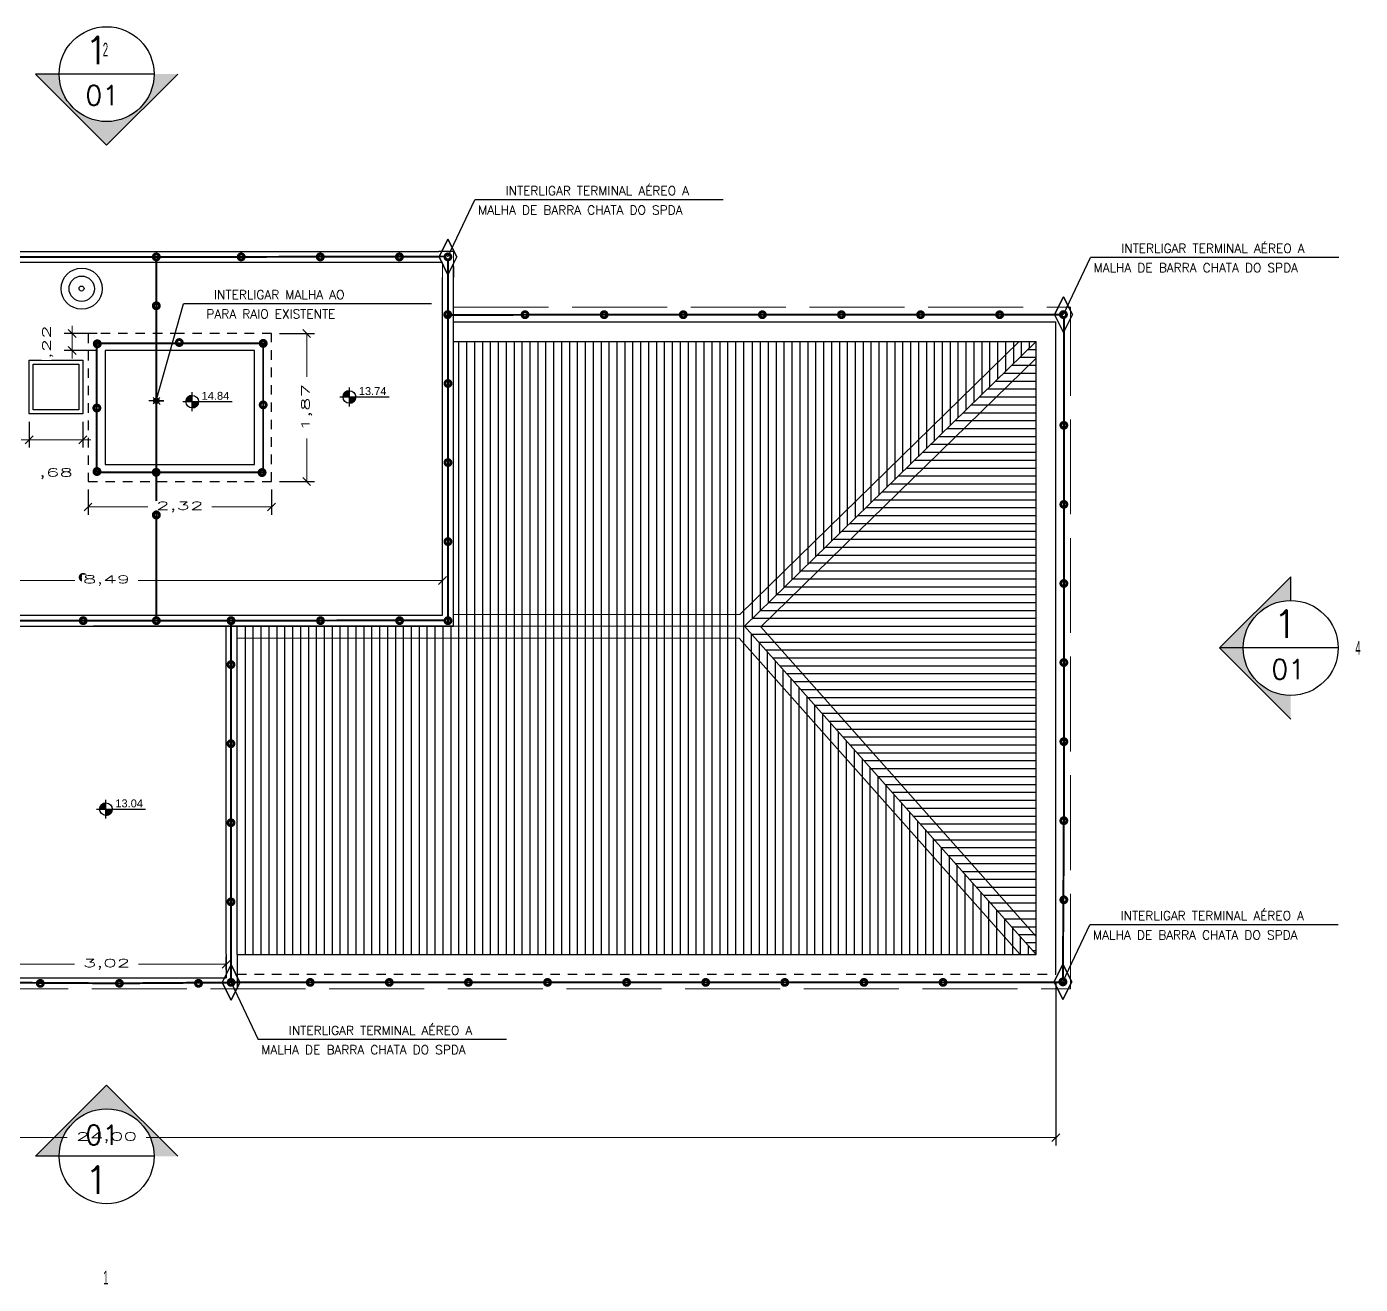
# Model space of a CAD drawing. Extents: x 0 to 11638, y -6007 to 0.
# Drawn here: x 10240.69 to 10257.55, y -3550.44 to -3534.54 of the extents above; entities that cross this region are included whole.
import ezdxf

# ---------------------------------------------------------------- set-up
doc = ezdxf.new("R2010")
doc.units = 0
doc.linetypes.add('ACAD_ISO02W100', pattern=[15, 12, -3])
doc.linetypes.add('CONTINUO', pattern=[0])
doc.layers.get('0').update_dxf_attribs({"linetype": 'CONTINUOUS'})
doc.layers.get('Defpoints').update_dxf_attribs({"linetype": 'CONTINUOUS'})
for name, color, linetype in [('ARQ - Cotas', 1, 'CONTINUOUS'), ('ELE-BARRA CHATA ALUMÍNIO', 140, 'CONTINUOUS'), ('ELE-FIAÇÃO1', 7, 'CONTINUOUS'), ('ELE-TERMINAL AÉREO', 171, 'CONTINUOUS'), ('ELE-TEXTOS', 7, 'CONTINUOUS')]:
    doc.layers.add(name, color=color, linetype=linetype)
doc.layers.add('ARQ - Esquadrias', color=1, linetype='CONTINUOUS', lineweight=9)
doc.layers.add('ELE-FIXADOR GELCAM', color=160, linetype='CONTINUOUS', lineweight=20)
doc.styles.add('Annotative', font='arial.ttf', dxfattribs={"width": 0.5})
doc.styles.add('ARIAL', font='arial.ttf')
doc.styles.add('COTA', font='romans.shx', dxfattribs={"width": 2})
doc.styles.add('ROMANS', font='romans.shx', dxfattribs={"height": 0.3})
doc.dimstyles.new('COTA-COMLINHA', dxfattribs={"dimtxt": 0.001, "dimasz": 0.001, "dimexe": 0.001, "dimexo": 0.001, "dimgap": 0.001, "dimtad": 0, "dimzin": 4, "dimtxsty": 'COTA', "dimblk": 'OBLIQUE', "dimcen": 0.001, "dimclrd": 2, "dimclre": 2, "dimclrt": 2, "dimazin": 0, "dimtfac": 1, "dimtmove": 2, "dimatfit": 0, "dimldrblk": 'OBLIQUE', "dimfxl": 1, "dimtfill": 1, "dimtfillclr": 2, "dimlwd": -1, "dimarcsym": 0})

# ---------------------------------------------------------------- blocks, each defined once
blk = doc.blocks.new('_Oblique')
at = {"layer": 'ARQ - Esquadrias', "color": 0, "lineweight": -2}
blk.add_line((-0.5, -0.5), (0.5, 0.5), dxfattribs=at)
blk = doc.blocks.new('*D873')
at = {"layer": 'Defpoints', "color": 0, "lineweight": -2, "ltscale": 0.01, "transparency": 16777216}
for p in [(10229.7, -3546.521), (10253.7, -3546.521), (10229.7, -3548.588)]:
    blk.add_point(p, dxfattribs=at)
at = {"layer": 'ELE-FIXADOR GELCAM', "color": 2, "lineweight": -2, "ltscale": 0.01, "transparency": 16777216}
for p, q in [((10229.7, -3546.621), (10229.7, -3548.688)), ((10253.7, -3546.621), (10253.7, -3548.688))]:
    blk.add_line(p, q, dxfattribs=at)
at = {"layer": 'ELE-FIXADOR GELCAM', "color": 2, "ltscale": 0.01, "transparency": 16777216}
for p, q in [((10229.7, -3548.588), (10241.2, -3548.588)), ((10253.7, -3548.588), (10242.2, -3548.588))]:
    blk.add_line(p, q, dxfattribs=at)
at = {"layer": 'ELE-FIXADOR GELCAM', "color": 2, "ltscale": 0.01, "transparency": 16777216, "xscale": 0.1, "yscale": 0.1, "zscale": 0.1, "rotation": 180}
blk.add_blockref('_Oblique', (10229.7, -3548.588), dxfattribs=at)
at = {"layer": 'ELE-FIXADOR GELCAM', "color": 2, "ltscale": 0.01, "transparency": 16777216, "xscale": 0.1, "yscale": 0.1, "zscale": 0.1}
blk.add_blockref('_Oblique', (10253.7, -3548.588), dxfattribs=at)
at = {"layer": 'ELE-FIXADOR GELCAM', "color": 2, "lineweight": -3, "ltscale": 0.01, "transparency": 16777216, "insert": (10241.7, -3548.588), "char_height": 0.1, "attachment_point": 5, "style": 'COTA', "bg_fill": 3, "box_fill_scale": 1.1, "bg_fill_color": 9, "bg_fill_true_color": 13158600, "bg_fill_transparency": 0}
blk.add_mtext('24,00', dxfattribs=at)
blk = doc.blocks.new('*D874')
at = {"layer": 'Defpoints', "color": 0, "lineweight": -2, "ltscale": 0.01, "transparency": 16777216}
for p in [(10243.21, -3546.396), (10240.19, -3546.566), (10243.21, -3546.566)]:
    blk.add_point(p, dxfattribs=at)
at = {"layer": 'ELE-FIXADOR GELCAM', "color": 2, "lineweight": -2, "ltscale": 0.01, "transparency": 16777216}
for p, q in [((10240.19, -3546.466), (10240.19, -3546.296)), ((10243.21, -3546.466), (10243.21, -3546.296))]:
    blk.add_line(p, q, dxfattribs=at)
at = {"layer": 'ELE-FIXADOR GELCAM', "color": 2, "ltscale": 0.01, "transparency": 16777216}
for p, q in [((10240.19, -3546.396), (10241.295, -3546.396)), ((10243.21, -3546.396), (10242.105, -3546.396))]:
    blk.add_line(p, q, dxfattribs=at)
at = {"layer": 'ELE-FIXADOR GELCAM', "color": 2, "ltscale": 0.01, "transparency": 16777216, "xscale": 0.1, "yscale": 0.1, "zscale": 0.1, "rotation": 180}
blk.add_blockref('_Oblique', (10240.19, -3546.396), dxfattribs=at)
at = {"layer": 'ELE-FIXADOR GELCAM', "color": 2, "ltscale": 0.01, "transparency": 16777216, "xscale": 0.1, "yscale": 0.1, "zscale": 0.1}
blk.add_blockref('_Oblique', (10243.21, -3546.396), dxfattribs=at)
at = {"layer": 'ELE-FIXADOR GELCAM', "color": 2, "lineweight": -3, "ltscale": 0.01, "transparency": 16777216, "insert": (10241.7, -3546.396), "char_height": 0.1, "attachment_point": 5, "style": 'COTA', "bg_fill": 3, "box_fill_scale": 1.1, "bg_fill_color": 9, "bg_fill_true_color": 13158600, "bg_fill_transparency": 0}
blk.add_mtext('3,02', dxfattribs=at)
blk = doc.blocks.new('*D876')
at = {"layer": 'Defpoints', "color": 0, "lineweight": -2, "ltscale": 0.01, "transparency": 16777216}
for p in [(10245.945, -3541.543), (10237.455, -3541.981), (10245.945, -3541.981)]:
    blk.add_point(p, dxfattribs=at)
at = {"layer": 'ELE-FIXADOR GELCAM', "color": 2, "lineweight": -2, "ltscale": 0.01, "transparency": 16777216}
for p, q in [((10237.455, -3541.881), (10237.455, -3541.443)), ((10245.945, -3541.881), (10245.945, -3541.443))]:
    blk.add_line(p, q, dxfattribs=at)
at = {"layer": 'ELE-FIXADOR GELCAM', "color": 2, "ltscale": 0.01, "transparency": 16777216}
for p, q in [((10237.455, -3541.543), (10241.3, -3541.543)), ((10245.945, -3541.543), (10242.1, -3541.543))]:
    blk.add_line(p, q, dxfattribs=at)
at = {"layer": 'ELE-FIXADOR GELCAM', "color": 2, "ltscale": 0.01, "transparency": 16777216, "xscale": 0.1, "yscale": 0.1, "zscale": 0.1, "rotation": 180}
blk.add_blockref('_Oblique', (10237.455, -3541.543), dxfattribs=at)
at = {"layer": 'ELE-FIXADOR GELCAM', "color": 2, "ltscale": 0.01, "transparency": 16777216, "xscale": 0.1, "yscale": 0.1, "zscale": 0.1}
blk.add_blockref('_Oblique', (10245.945, -3541.543), dxfattribs=at)
at = {"layer": 'ELE-FIXADOR GELCAM', "color": 2, "lineweight": -3, "ltscale": 0.01, "transparency": 16777216, "insert": (10241.7, -3541.543), "char_height": 0.1, "attachment_point": 5, "style": 'COTA', "bg_fill": 3, "box_fill_scale": 1.1, "bg_fill_color": 9, "bg_fill_true_color": 13158600, "bg_fill_transparency": 0}
blk.add_mtext('8,49', dxfattribs=at)
blk = doc.blocks.new('*D878')
at = {"layer": 'Defpoints', "color": 0, "lineweight": -2, "ltscale": 0.01, "transparency": 16777216}
for p in [(10241.465, -3540.291), (10243.785, -3540.291), (10243.785, -3540.613)]:
    blk.add_point(p, dxfattribs=at)
at = {"layer": 'ELE-FIXADOR GELCAM', "color": 2, "lineweight": -2, "ltscale": 0.01, "transparency": 16777216}
for p, q in [((10241.465, -3540.391), (10241.465, -3540.713)), ((10243.785, -3540.391), (10243.785, -3540.713))]:
    blk.add_line(p, q, dxfattribs=at)
at = {"layer": 'ELE-FIXADOR GELCAM', "color": 2, "ltscale": 0.01, "transparency": 16777216}
for p, q in [((10241.465, -3540.613), (10242.22, -3540.613)), ((10243.785, -3540.613), (10243.03, -3540.613))]:
    blk.add_line(p, q, dxfattribs=at)
at = {"layer": 'ELE-FIXADOR GELCAM', "color": 2, "ltscale": 0.01, "transparency": 16777216, "xscale": 0.1, "yscale": 0.1, "zscale": 0.1, "rotation": 180}
blk.add_blockref('_Oblique', (10241.465, -3540.613), dxfattribs=at)
at = {"layer": 'ELE-FIXADOR GELCAM', "color": 2, "ltscale": 0.01, "transparency": 16777216, "xscale": 0.1, "yscale": 0.1, "zscale": 0.1}
blk.add_blockref('_Oblique', (10243.785, -3540.613), dxfattribs=at)
at = {"layer": 'ELE-FIXADOR GELCAM', "color": 2, "lineweight": -3, "ltscale": 0.01, "transparency": 16777216, "insert": (10242.625, -3540.613), "char_height": 0.1, "attachment_point": 5, "style": 'COTA', "bg_fill": 3, "box_fill_scale": 1.1, "bg_fill_color": 9, "bg_fill_true_color": 13158600, "bg_fill_transparency": 0}
blk.add_mtext('2,32', dxfattribs=at)
blk = doc.blocks.new('*D879')
at = {"layer": 'Defpoints', "color": 0, "lineweight": -2, "ltscale": 0.01, "transparency": 16777216}
for p in [(10243.785, -3538.421), (10244.229, -3538.421), (10243.785, -3540.291)]:
    blk.add_point(p, dxfattribs=at)
at = {"layer": 'ELE-FIXADOR GELCAM', "color": 2, "lineweight": -2, "ltscale": 0.01, "transparency": 16777216}
for p, q in [((10243.885, -3538.421), (10244.329, -3538.421)), ((10243.885, -3540.291), (10244.329, -3540.291))]:
    blk.add_line(p, q, dxfattribs=at)
at = {"layer": 'ELE-FIXADOR GELCAM', "color": 2, "ltscale": 0.01, "transparency": 16777216}
for p, q in [((10244.229, -3538.421), (10244.229, -3538.966)), ((10244.229, -3540.291), (10244.229, -3539.747))]:
    blk.add_line(p, q, dxfattribs=at)
at = {"layer": 'ELE-FIXADOR GELCAM', "color": 2, "ltscale": 0.01, "transparency": 16777216, "xscale": 0.1, "yscale": 0.1, "zscale": 0.1}
for p, rotation in [((10244.229, -3538.421), 90), ((10244.229, -3540.291), 270)]:
    blk.add_blockref('_Oblique', p, dxfattribs=dict(at, rotation=rotation))
at = {"layer": 'ELE-FIXADOR GELCAM', "color": 2, "lineweight": -3, "ltscale": 0.01, "transparency": 16777216, "insert": (10244.229, -3539.356), "char_height": 0.1, "attachment_point": 5, "rotation": 90, "style": 'COTA', "bg_fill": 3, "box_fill_scale": 1.1, "bg_fill_color": 9, "bg_fill_true_color": 13158600, "bg_fill_transparency": 0}
blk.add_mtext('1,87', dxfattribs=at)
blk = doc.blocks.new('*D880')
at = {"layer": 'Defpoints', "color": 0, "lineweight": -2, "ltscale": 0.01, "transparency": 16777216}
for p in [(10241.265, -3538.421), (10241.68, -3538.421), (10241.68, -3538.636)]:
    blk.add_point(p, dxfattribs=at)
at = {"layer": 'ELE-FIXADOR GELCAM', "color": 2, "ltscale": 0.01, "transparency": 16777216}
for p, q in [((10241.265, -3538.421), (10241.265, -3538.321)), ((10241.265, -3538.636), (10241.265, -3538.421)), ((10241.265, -3538.636), (10241.265, -3538.736))]:
    blk.add_line(p, q, dxfattribs=at)
at = {"layer": 'ELE-FIXADOR GELCAM', "color": 2, "lineweight": -2, "ltscale": 0.01, "transparency": 16777216}
for p, q in [((10241.58, -3538.421), (10241.165, -3538.421)), ((10241.58, -3538.636), (10241.165, -3538.636))]:
    blk.add_line(p, q, dxfattribs=at)
at = {"layer": 'ELE-FIXADOR GELCAM', "color": 2, "ltscale": 0.01, "transparency": 16777216, "xscale": 0.1, "yscale": 0.1, "zscale": 0.1}
for p, rotation in [((10241.265, -3538.421), 270), ((10241.265, -3538.636), 90)]:
    blk.add_blockref('_Oblique', p, dxfattribs=dict(at, rotation=rotation))
at = {"layer": 'ELE-FIXADOR GELCAM', "color": 2, "lineweight": -3, "ltscale": 0.01, "transparency": 16777216, "insert": (10240.956, -3538.529), "char_height": 0.1, "attachment_point": 5, "rotation": 90, "style": 'COTA', "bg_fill": 3, "box_fill_scale": 1.1, "bg_fill_color": 9, "bg_fill_true_color": 13158600, "bg_fill_transparency": 0}
blk.add_mtext(',22', dxfattribs=at)
blk = doc.blocks.new('*D881')
at = {"layer": 'Defpoints', "color": 0, "lineweight": -2, "ltscale": 0.01, "transparency": 16777216}
for p in [(10240.72, -3539.436), (10241.4, -3539.436), (10240.72, -3539.763)]:
    blk.add_point(p, dxfattribs=at)
at = {"layer": 'ELE-FIXADOR GELCAM', "color": 2, "lineweight": -2, "ltscale": 0.01, "transparency": 16777216}
for p, q in [((10240.72, -3539.536), (10240.72, -3539.863)), ((10241.4, -3539.536), (10241.4, -3539.863))]:
    blk.add_line(p, q, dxfattribs=at)
at = {"layer": 'ELE-FIXADOR GELCAM', "color": 2, "ltscale": 0.01, "transparency": 16777216}
for p, q in [((10240.72, -3539.763), (10240.62, -3539.763)), ((10241.4, -3539.763), (10240.72, -3539.763)), ((10241.4, -3539.763), (10241.5, -3539.763))]:
    blk.add_line(p, q, dxfattribs=at)
at = {"layer": 'ELE-FIXADOR GELCAM', "color": 2, "ltscale": 0.01, "transparency": 16777216, "xscale": 0.1, "yscale": 0.1, "zscale": 0.1}
blk.add_blockref('_Oblique', (10240.72, -3539.763), dxfattribs=at)
at = {"layer": 'ELE-FIXADOR GELCAM', "color": 2, "ltscale": 0.01, "transparency": 16777216, "xscale": 0.1, "yscale": 0.1, "zscale": 0.1, "rotation": 180}
blk.add_blockref('_Oblique', (10241.4, -3539.763), dxfattribs=at)
at = {"layer": 'ELE-FIXADOR GELCAM', "color": 2, "lineweight": -3, "ltscale": 0.01, "transparency": 16777216, "insert": (10241.06, -3540.192), "char_height": 0.1, "attachment_point": 5, "style": 'COTA', "bg_fill": 3, "box_fill_scale": 1.1, "bg_fill_color": 9, "bg_fill_true_color": 13158600, "bg_fill_transparency": 0}
blk.add_mtext(',68', dxfattribs=at)

msp = doc.modelspace()

# ---------------------------------------------------------------- hatches: boundary and pattern name
at = {"lineweight": -2}
h = msp.add_hatch(color=256, dxfattribs=at)
h.dxf.hatch_style = 1
h.paths.add_polyline_path([(10241.7, -3536.04), (10240.8, -3535.14), (10241.1, -3535.14, 1), (10242.3, -3535.14), (10242.6, -3535.14)])
h = msp.add_hatch(color=256, dxfattribs=at)
h.dxf.hatch_style = 1
h.paths.add_polyline_path([(10255.769, -3542.396), (10256.669, -3541.496), (10256.669, -3541.796, 1), (10256.669, -3542.996), (10256.669, -3543.296)])
at = {"layer": 'ARQ - Cotas', "linetype": 'Continuous', "lineweight": 0}
h = msp.add_hatch(color=256, dxfattribs=at)
edge = h.paths.add_edge_path()
edge.add_arc((10242.782, -3539.281), 0.0794, 90, 180)
edge.add_line((10242.703, -3539.281), (10242.782, -3539.281))
edge.add_line((10242.782, -3539.281), (10242.782, -3539.201))
h = msp.add_hatch(color=256, dxfattribs=at)
edge = h.paths.add_edge_path()
edge.add_arc((10244.769, -3539.222), 0.0794, 90, 180)
edge.add_line((10244.689, -3539.222), (10244.769, -3539.222))
edge.add_line((10244.769, -3539.222), (10244.769, -3539.142))
h = msp.add_hatch(color=256, dxfattribs=at)
edge = h.paths.add_edge_path()
edge.add_arc((10242.782, -3539.281), 0.0794, 270, 360)
edge.add_line((10242.862, -3539.281), (10242.782, -3539.281))
edge.add_line((10242.782, -3539.281), (10242.782, -3539.36))
h = msp.add_hatch(color=256, dxfattribs=at)
edge = h.paths.add_edge_path()
edge.add_arc((10244.769, -3539.222), 0.0794, 270, 360)
edge.add_line((10244.848, -3539.222), (10244.769, -3539.222))
edge.add_line((10244.769, -3539.222), (10244.769, -3539.301))
h = msp.add_hatch(color=256, dxfattribs=at)
edge = h.paths.add_edge_path()
edge.add_arc((10241.691, -3544.435), 0.0794, 90, 180)
edge.add_line((10241.611, -3544.435), (10241.691, -3544.435))
edge.add_line((10241.691, -3544.435), (10241.691, -3544.356))
h = msp.add_hatch(color=256, dxfattribs=at)
edge = h.paths.add_edge_path()
edge.add_arc((10241.691, -3544.435), 0.0794, 270, 360)
edge.add_line((10241.77, -3544.435), (10241.691, -3544.435))
edge.add_line((10241.691, -3544.435), (10241.691, -3544.515))

# ---------------------------------------------------------------- linework, layer by layer
at = {"lineweight": -2}
for p, q in [((10241.1, -3535.14), (10240.8, -3535.14)), ((10240.8, -3535.14), (10241.7, -3536.04)), ((10242.3, -3535.14), (10241.1, -3535.14)), ((10242.6, -3535.14), (10241.7, -3536.04)), ((10256.669, -3541.496), (10255.769, -3542.396)), ((10256.669, -3541.796), (10256.669, -3541.496)), ((10257.269, -3542.396), (10255.769, -3542.396)), ((10256.669, -3543.296), (10255.769, -3542.396)), ((10241.1, -3548.823), (10240.8, -3548.823)), ((10242.3, -3548.823), (10241.1, -3548.823))]:
    msp.add_line(p, q, dxfattribs=at)
for p, q in [((10245.945, -3537.521), (10237.455, -3537.521)), ((10237.5, -3537.381), (10245.9, -3537.381)), ((10246.085, -3537.381), (10245.9, -3537.381)), ((10246.085, -3542.121), (10246.085, -3537.571)), ((10246.085, -3537.571), (10246.085, -3537.711)), ((10245.945, -3541.981), (10245.945, -3537.711)), ((10246.085, -3538.271), (10253.7, -3538.271)), ((10253.7, -3546.521), (10253.7, -3538.271)), ((10246.085, -3538.521), (10253.45, -3538.521)), ((10253.45, -3546.271), (10253.45, -3538.521)), ((10237.455, -3541.981), (10245.945, -3541.981)), ((10237.315, -3542.121), (10246.085, -3542.121)), ((10246.085, -3542.121), (10241.535, -3542.121)), ((10243.21, -3546.271), (10243.21, -3542.121)), ((10243.35, -3546.271), (10243.35, -3542.121)), ((10243.21, -3546.271), (10243.21, -3546.566)), ((10243.35, -3546.271), (10253.45, -3546.271)), ((10243.35, -3546.271), (10243.35, -3546.706)), ((10240.19, -3546.566), (10243.21, -3546.566))]:
    msp.add_line(p, q)
at = {"linetype": 'ACAD_ISO02W100', "lineweight": 9, "ltscale": 0.1, "transparency": 33554684}
for p, q in [((10246.085, -3538.086), (10253.885, -3538.086)), ((10253.885, -3546.706), (10253.885, -3538.086)), ((10229.515, -3546.706), (10253.885, -3546.706))]:
    msp.add_line(p, q, dxfattribs=at)
at = {"linetype": 'ACAD_ISO02W100', "ltscale": 0.01}
for p, q in [((10242.625, -3538.421), (10241.465, -3538.421)), ((10241.465, -3538.421), (10241.465, -3540.291)), ((10243.785, -3538.421), (10242.625, -3538.421)), ((10243.785, -3540.291), (10243.785, -3538.421)), ((10241.465, -3540.291), (10243.785, -3540.291)), ((10243.35, -3546.521), (10253.7, -3546.521))]:
    msp.add_line(p, q, dxfattribs=at)
at = {"color": 252, "ltscale": 0.001, "true_color": 0x939598}
for p, q in [((10246.15, -3538.521), (10246.15, -3546.271)), ((10246.25, -3538.521), (10246.25, -3546.271)), ((10246.35, -3538.521), (10246.35, -3546.271)), ((10246.45, -3538.521), (10246.45, -3546.271)), ((10246.55, -3538.521), (10246.55, -3546.271)), ((10246.65, -3538.521), (10246.65, -3546.271)), ((10246.75, -3538.521), (10246.75, -3546.271)), ((10246.85, -3538.521), (10246.85, -3546.271)), ((10246.95, -3538.521), (10246.95, -3546.271)), ((10247.05, -3538.521), (10247.05, -3546.271)), ((10247.15, -3538.521), (10247.15, -3546.271)), ((10247.25, -3538.521), (10247.25, -3546.271)), ((10247.35, -3538.521), (10247.35, -3546.271)), ((10247.45, -3538.521), (10247.45, -3546.271)), ((10247.55, -3538.521), (10247.55, -3546.271)), ((10247.65, -3538.521), (10247.65, -3546.271)), ((10247.75, -3538.521), (10247.75, -3546.271)), ((10247.85, -3538.521), (10247.85, -3546.271)), ((10247.95, -3538.521), (10247.95, -3546.271)), ((10248.05, -3538.521), (10248.05, -3546.271)), ((10248.15, -3538.521), (10248.15, -3546.271)), ((10248.25, -3538.521), (10248.25, -3546.271)), ((10248.35, -3538.521), (10248.35, -3546.271)), ((10248.45, -3538.521), (10248.45, -3546.271)), ((10248.55, -3538.521), (10248.55, -3546.271)), ((10248.65, -3538.521), (10248.65, -3546.271)), ((10248.75, -3538.521), (10248.75, -3546.271)), ((10248.85, -3538.521), (10248.85, -3546.271)), ((10248.95, -3538.521), (10248.95, -3546.271)), ((10249.05, -3538.521), (10249.05, -3546.271)), ((10249.15, -3538.521), (10249.15, -3546.271)), ((10249.25, -3538.521), (10249.25, -3546.271)), ((10249.35, -3538.521), (10249.35, -3546.271)), ((10249.45, -3538.521), (10249.45, -3546.271)), ((10249.55, -3538.521), (10249.55, -3546.271)), ((10249.65, -3538.521), (10249.65, -3546.271)), ((10249.75, -3538.521), (10249.75, -3546.271)), ((10249.867, -3542.021), (10249.867, -3538.521)), ((10249.967, -3541.924), (10249.967, -3538.521)), ((10250.067, -3541.826), (10250.067, -3538.521)), ((10250.167, -3541.728), (10250.167, -3538.521)), ((10250.267, -3541.63), (10250.267, -3538.521)), ((10250.367, -3541.533), (10250.367, -3538.521)), ((10250.467, -3541.435), (10250.467, -3538.521)), ((10250.567, -3541.337), (10250.567, -3538.521)), ((10250.667, -3541.24), (10250.667, -3538.521)), ((10250.767, -3541.142), (10250.767, -3538.521)), ((10250.867, -3541.044), (10250.867, -3538.521)), ((10250.967, -3540.947), (10250.967, -3538.521)), ((10251.067, -3540.849), (10251.067, -3538.521)), ((10251.167, -3540.751), (10251.167, -3538.521)), ((10251.267, -3540.654), (10251.267, -3538.521)), ((10251.367, -3540.556), (10251.367, -3538.521)), ((10251.467, -3540.458), (10251.467, -3538.521)), ((10251.567, -3540.36), (10251.567, -3538.521)), ((10251.667, -3540.263), (10251.667, -3538.521)), ((10251.767, -3540.165), (10251.767, -3538.521)), ((10251.867, -3540.067), (10251.867, -3538.521)), ((10251.967, -3539.97), (10251.967, -3538.521)), ((10252.067, -3539.872), (10252.067, -3538.521)), ((10252.167, -3539.774), (10252.167, -3538.521)), ((10252.267, -3539.677), (10252.267, -3538.521)), ((10252.367, -3539.579), (10252.367, -3538.521)), ((10252.467, -3539.481), (10252.467, -3538.521)), ((10252.567, -3539.384), (10252.567, -3538.521)), ((10252.667, -3539.286), (10252.667, -3538.521)), ((10252.767, -3539.188), (10252.767, -3538.521)), ((10252.867, -3539.09), (10252.867, -3538.521)), ((10252.967, -3538.993), (10252.967, -3538.521)), ((10253.067, -3538.895), (10253.067, -3538.521)), ((10253.167, -3538.797), (10253.167, -3538.521)), ((10253.267, -3538.7), (10253.267, -3538.521)), ((10253.367, -3538.602), (10253.367, -3538.521)), ((10253.347, -3538.621), (10253.45, -3538.621)), ((10253.143, -3538.821), (10253.45, -3538.821)), ((10253.245, -3538.721), (10253.45, -3538.721)), ((10252.938, -3539.021), (10253.45, -3539.021)), ((10253.04, -3538.921), (10253.45, -3538.921)), ((10252.836, -3539.121), (10253.45, -3539.121)), ((10252.631, -3539.321), (10253.45, -3539.321)), ((10252.733, -3539.221), (10253.45, -3539.221)), ((10252.426, -3539.521), (10253.45, -3539.521)), ((10252.529, -3539.421), (10253.45, -3539.421)), ((10252.324, -3539.621), (10253.45, -3539.621)), ((10252.119, -3539.821), (10253.45, -3539.821)), ((10252.221, -3539.721), (10253.45, -3539.721)), ((10251.914, -3540.021), (10253.45, -3540.021)), ((10252.017, -3539.921), (10253.45, -3539.921)), ((10251.812, -3540.121), (10253.45, -3540.121)), ((10251.607, -3540.321), (10253.45, -3540.321)), ((10251.71, -3540.221), (10253.45, -3540.221)), ((10251.403, -3540.521), (10253.45, -3540.521)), ((10251.505, -3540.421), (10253.45, -3540.421)), ((10251.198, -3540.721), (10253.45, -3540.721)), ((10251.3, -3540.621), (10253.45, -3540.621)), ((10251.095, -3540.821), (10253.45, -3540.821)), ((10250.891, -3541.021), (10253.45, -3541.021)), ((10250.993, -3540.921), (10253.45, -3540.921)), ((10250.686, -3541.221), (10253.45, -3541.221)), ((10250.788, -3541.121), (10253.45, -3541.121)), ((10250.584, -3541.321), (10253.45, -3541.321)), ((10250.379, -3541.521), (10253.45, -3541.521)), ((10250.481, -3541.421), (10253.45, -3541.421)), ((10250.174, -3541.721), (10253.45, -3541.721)), ((10250.277, -3541.621), (10253.45, -3541.621)), ((10250.072, -3541.821), (10253.45, -3541.821)), ((10249.867, -3542.021), (10253.45, -3542.021)), ((10249.969, -3541.921), (10253.45, -3541.921)), ((10249.765, -3542.121), (10253.45, -3542.121)), ((10249.765, -3542.121), (10253.45, -3542.121)), ((10249.854, -3542.221), (10253.45, -3542.221)), ((10249.942, -3542.321), (10253.45, -3542.321)), ((10250.031, -3542.421), (10253.45, -3542.421)), ((10250.12, -3542.521), (10253.45, -3542.521)), ((10250.209, -3542.621), (10253.45, -3542.621)), ((10250.298, -3542.721), (10253.45, -3542.721)), ((10250.386, -3542.821), (10253.45, -3542.821)), ((10250.475, -3542.921), (10253.45, -3542.921)), ((10250.564, -3543.021), (10253.45, -3543.021)), ((10250.653, -3543.121), (10253.45, -3543.121)), ((10250.741, -3543.221), (10253.45, -3543.221)), ((10250.83, -3543.321), (10253.45, -3543.321)), ((10250.919, -3543.421), (10253.45, -3543.421)), ((10251.008, -3543.521), (10253.45, -3543.521)), ((10251.097, -3543.621), (10253.45, -3543.621)), ((10251.185, -3543.721), (10253.45, -3543.721)), ((10251.274, -3543.821), (10253.45, -3543.821)), ((10251.363, -3543.921), (10253.45, -3543.921)), ((10251.452, -3544.021), (10253.45, -3544.021)), ((10251.541, -3544.121), (10253.45, -3544.121)), ((10251.629, -3544.221), (10253.45, -3544.221)), ((10251.718, -3544.321), (10253.45, -3544.321)), ((10251.807, -3544.421), (10253.45, -3544.421)), ((10251.896, -3544.521), (10253.45, -3544.521)), ((10251.985, -3544.621), (10253.45, -3544.621)), ((10252.073, -3544.721), (10253.45, -3544.721)), ((10252.162, -3544.821), (10253.45, -3544.821)), ((10252.251, -3544.921), (10253.45, -3544.921)), ((10252.34, -3545.021), (10253.45, -3545.021)), ((10252.429, -3545.121), (10253.45, -3545.121)), ((10252.517, -3545.221), (10253.45, -3545.221)), ((10252.606, -3545.321), (10253.45, -3545.321)), ((10252.695, -3545.421), (10253.45, -3545.421)), ((10252.784, -3545.521), (10253.45, -3545.521)), ((10252.873, -3545.621), (10253.45, -3545.621)), ((10252.961, -3545.721), (10253.45, -3545.721)), ((10253.05, -3545.821), (10253.45, -3545.821)), ((10253.139, -3545.921), (10253.45, -3545.921)), ((10253.228, -3546.021), (10253.45, -3546.021)), ((10253.317, -3546.121), (10253.45, -3546.121)), ((10253.405, -3546.221), (10253.45, -3546.221))]:
    msp.add_line(p, q, dxfattribs=at)
at = {"lineweight": 15, "ltscale": 0.1}
for p, q in [((10249.704, -3541.971), (10253.235, -3538.521)), ((10249.765, -3542.121), (10253.45, -3538.521)), ((10249.972, -3542.129), (10253.45, -3538.731)), ((10246.085, -3541.971), (10249.704, -3541.971)), ((10246.085, -3542.121), (10249.765, -3542.121)), ((10249.765, -3542.121), (10253.45, -3546.271)), ((10249.972, -3542.129), (10253.45, -3546.045)), ((10243.35, -3542.271), (10249.697, -3542.271)), ((10249.697, -3542.271), (10253.249, -3546.271))]:
    msp.add_line(p, q, dxfattribs=at)
at = {"ltscale": 0.1}
for p, q in [((10242.625, -3538.636), (10241.68, -3538.636)), ((10241.68, -3538.636), (10241.68, -3540.076)), ((10243.57, -3538.636), (10242.625, -3538.636)), ((10243.57, -3540.076), (10243.57, -3538.636)), ((10240.72, -3539.436), (10240.72, -3538.756)), ((10240.72, -3538.756), (10241.4, -3538.756)), ((10240.77, -3539.386), (10240.77, -3538.806)), ((10240.77, -3538.806), (10241.35, -3538.806)), ((10241.35, -3538.806), (10241.35, -3539.386)), ((10241.4, -3538.756), (10241.4, -3539.436)), ((10241.4, -3539.436), (10240.72, -3539.436)), ((10241.35, -3539.386), (10240.77, -3539.386)), ((10241.68, -3540.076), (10243.57, -3540.076))]:
    msp.add_line(p, q, dxfattribs=at)
at = {"color": 252, "ltscale": 0.1, "true_color": 0x939598}
for p, q in [((10243.45, -3542.121), (10243.45, -3546.271)), ((10243.55, -3542.121), (10243.55, -3546.271)), ((10243.65, -3542.121), (10243.65, -3546.271)), ((10243.75, -3542.121), (10243.75, -3546.271)), ((10243.85, -3542.121), (10243.85, -3546.271)), ((10243.95, -3542.121), (10243.95, -3546.271)), ((10244.05, -3542.121), (10244.05, -3546.271)), ((10244.15, -3542.121), (10244.15, -3546.271)), ((10244.25, -3542.121), (10244.25, -3546.271)), ((10244.35, -3542.121), (10244.35, -3546.271)), ((10244.45, -3542.121), (10244.45, -3546.271)), ((10244.55, -3542.121), (10244.55, -3546.271)), ((10244.65, -3542.121), (10244.65, -3546.271)), ((10244.75, -3542.121), (10244.75, -3546.271)), ((10244.85, -3542.121), (10244.85, -3546.271)), ((10244.95, -3542.121), (10244.95, -3546.271)), ((10245.05, -3542.121), (10245.05, -3546.271)), ((10245.15, -3542.121), (10245.15, -3546.271)), ((10245.25, -3542.121), (10245.25, -3546.271)), ((10245.35, -3542.121), (10245.35, -3546.271)), ((10245.45, -3542.121), (10245.45, -3546.271)), ((10245.55, -3542.121), (10245.55, -3546.271)), ((10245.65, -3542.121), (10245.65, -3546.271)), ((10245.75, -3542.121), (10245.75, -3546.271)), ((10245.85, -3542.121), (10245.85, -3546.271)), ((10245.95, -3542.121), (10245.95, -3546.271)), ((10246.05, -3542.121), (10246.05, -3546.271)), ((10249.85, -3542.217), (10249.85, -3546.271)), ((10249.95, -3542.33), (10249.95, -3546.271)), ((10250.05, -3542.442), (10250.05, -3546.271)), ((10250.15, -3542.555), (10250.15, -3546.271)), ((10250.25, -3542.668), (10250.25, -3546.271)), ((10250.35, -3542.78), (10250.35, -3546.271)), ((10250.45, -3542.893), (10250.45, -3546.271)), ((10250.55, -3543.005), (10250.55, -3546.271)), ((10250.65, -3543.118), (10250.65, -3546.271)), ((10250.75, -3543.231), (10250.75, -3546.271)), ((10250.85, -3543.343), (10250.85, -3546.271)), ((10250.95, -3543.456), (10250.95, -3546.271)), ((10251.05, -3543.569), (10251.05, -3546.271)), ((10251.15, -3543.681), (10251.15, -3546.271)), ((10251.25, -3543.794), (10251.25, -3546.271)), ((10251.35, -3543.906), (10251.35, -3546.271)), ((10251.45, -3544.019), (10251.45, -3546.271)), ((10251.55, -3544.132), (10251.55, -3546.271)), ((10251.65, -3544.244), (10251.65, -3546.271)), ((10251.75, -3544.357), (10251.75, -3546.271)), ((10251.85, -3544.469), (10251.85, -3546.271)), ((10251.95, -3544.582), (10251.95, -3546.271)), ((10252.05, -3544.695), (10252.05, -3546.271)), ((10252.15, -3544.807), (10252.15, -3546.271)), ((10252.25, -3544.92), (10252.25, -3546.271)), ((10252.35, -3545.033), (10252.35, -3546.271)), ((10252.45, -3545.145), (10252.45, -3546.271)), ((10252.55, -3545.258), (10252.55, -3546.271)), ((10252.65, -3545.37), (10252.65, -3546.271)), ((10252.75, -3545.483), (10252.75, -3546.271)), ((10252.85, -3545.596), (10252.85, -3546.271)), ((10252.95, -3545.708), (10252.95, -3546.271)), ((10253.05, -3545.821), (10253.05, -3546.271)), ((10253.15, -3545.934), (10253.15, -3546.271)), ((10253.25, -3546.046), (10253.25, -3546.271)), ((10253.35, -3546.159), (10253.35, -3546.271))]:
    msp.add_line(p, q, dxfattribs=at)
at = {"lineweight": -2}
for centre in [(10241.7, -3535.14), (10256.669, -3542.396)]:
    msp.add_circle(centre, 0.6, dxfattribs=at)
at = {"ltscale": 0.1}
for centre, radius in [((10241.385, -3537.853), 0.26), ((10241.385, -3537.853), 0.16), ((10241.383, -3537.851), 0.0314)]:
    msp.add_circle(centre, radius, dxfattribs=at)
at = {"layer": 'ARQ - Cotas', "linetype": 'Continuous'}
for p, q in [((10242.782, -3539.4, 1.9), (10242.782, -3539.162, 1.9)), ((10244.769, -3539.341, 1.9), (10244.769, -3539.103, 1.9)), ((10242.663, -3539.281, 1.9), (10242.901, -3539.281, 1.9)), ((10244.65, -3539.222, 1.9), (10244.888, -3539.222, 1.9)), ((10241.572, -3544.435), (10241.81, -3544.435)), ((10241.691, -3544.554), (10241.691, -3544.316))]:
    msp.add_line(p, q, dxfattribs=at)
at = {"layer": 'ARQ - Cotas'}
for p, q in [((10242.862, -3539.281, 1.9), (10243.285, -3539.281, 1.9)), ((10244.848, -3539.222, 1.9), (10245.271, -3539.222, 1.9)), ((10241.77, -3544.435), (10242.193, -3544.435))]:
    msp.add_line(p, q, dxfattribs=at)
at = {"layer": 'ARQ - Cotas', "linetype": 'Continuous'}
for centre, start, end in [((10242.782, -3539.281, 1.9), 90, 180), ((10244.769, -3539.222, 1.9), 90, 180), ((10242.782, -3539.281, 1.9), 270, 0), ((10244.769, -3539.222, 1.9), 270, 0), ((10241.691, -3544.435), 90, 180), ((10241.691, -3544.435), 270, 0)]:
    msp.add_arc(centre, 0.0794, start, end, dxfattribs=at)
for centre in [(10242.782, -3539.281, 1.9), (10244.769, -3539.222, 1.9), (10241.691, -3544.435)]:
    msp.add_ellipse(centre, major_axis=(0.0794, 0), ratio=1, dxfattribs=at)
at = {"layer": 'ELE-BARRA CHATA ALUMÍNIO', "const_width": 0.025}
for points in [[(10241.42, -3537.451), (10239.382, -3537.451)], [(10243.42, -3537.451), (10241.382, -3537.451)], [(10242.328, -3537.491), (10242.328, -3539.223)], [(10245.972, -3537.446), (10243.382, -3537.451)], [(10246.015, -3537.49), (10246.015, -3538.05)], [(10246.015, -3537.656), (10246.015, -3538.208)], [(10246.015, -3538.033), (10246.015, -3540.07)], [(10246.023, -3538.193), (10245.985, -3538.193)], [(10248.008, -3538.182), (10246.018, -3538.185)], [(10250.008, -3538.182), (10247.971, -3538.182)], [(10252.008, -3538.182), (10249.971, -3538.182)], [(10253.79, -3538.182), (10251.971, -3538.182)], [(10253.79, -3538.163), (10253.79, -3538.182)], [(10253.801, -3538.199), (10253.801, -3540.599)], [(10241.576, -3538.544), (10241.576, -3539.173)], [(10243.461, -3538.544), (10241.576, -3538.544)], [(10243.679, -3538.544), (10243.424, -3538.544)], [(10243.698, -3538.545), (10243.66, -3538.545)], [(10243.679, -3538.544), (10243.679, -3539.224)], [(10241.601, -3538.55), (10241.563, -3538.55)], [(10241.576, -3539.173), (10241.576, -3540.175)], [(10242.328, -3539.223), (10242.328, -3540.977)], [(10243.679, -3539.224), (10243.679, -3540.175)], [(10246.015, -3540.033), (10246.015, -3542.07)], [(10241.597, -3540.165), (10241.559, -3540.165)], [(10243.345, -3540.175), (10241.576, -3540.175)], [(10243.679, -3540.175), (10243.308, -3540.175)], [(10243.684, -3540.178), (10243.646, -3540.178)], [(10253.801, -3540.562), (10253.801, -3542.599)], [(10242.328, -3540.977), (10242.328, -3542.013)], [(10241.422, -3542.051), (10239.385, -3542.051)], [(10243.422, -3542.051), (10241.385, -3542.051)], [(10245.974, -3542.046), (10243.385, -3542.051)], [(10243.272, -3542.093), (10243.272, -3542.606)], [(10243.272, -3542.588), (10243.272, -3544.625)], [(10253.801, -3542.562), (10253.801, -3544.599)], [(10243.272, -3544.588), (10243.272, -3546.625)], [(10253.801, -3544.562), (10253.789, -3546.58)], [(10241.88, -3546.637), (10239.688, -3546.624)], [(10243.274, -3546.626), (10241.843, -3546.637)], [(10245.292, -3546.625), (10243.255, -3546.625)], [(10247.292, -3546.625), (10245.255, -3546.625)], [(10249.292, -3546.625), (10247.255, -3546.625)], [(10251.292, -3546.625), (10249.255, -3546.625)], [(10253.807, -3546.625), (10251.255, -3546.625)]]:
    msp.add_lwpolyline(points, dxfattribs=at)
at = {"layer": 'ELE-FIAÇÃO1'}
for p, q in [((10246.015, -3537.451), (10246.356, -3536.729)), ((10253.796, -3538.181), (10254.138, -3537.458)), ((10242.328, -3539.271), (10242.67, -3538.043)), ((10253.789, -3546.618), (10254.131, -3545.896)), ((10243.274, -3546.625), (10243.615, -3547.347))]:
    msp.add_line(p, q, dxfattribs=at)
at = {"layer": 'ELE-FIAÇÃO1', "linetype": 'CONTINUO'}
for p, q in [((10249.495, -3536.729), (10246.356, -3536.729)), ((10257.277, -3537.458), (10254.138, -3537.458)), ((10245.809, -3538.043), (10242.67, -3538.043)), ((10257.269, -3545.896), (10254.131, -3545.896)), ((10246.754, -3547.347), (10243.615, -3547.347))]:
    msp.add_line(p, q, dxfattribs=at)
at = {"layer": 'ELE-FIXADOR GELCAM', "color": 0, "ltscale": 0.1}
for p, q in [((10245.945, -3537.711), (10245.945, -3537.521)), ((10246.085, -3537.571), (10246.085, -3537.381))]:
    msp.add_line(p, q, dxfattribs=at)
at = {"layer": 'ELE-FIXADOR GELCAM', "color": 242, "lineweight": 25, "ltscale": 0.1, "true_color": 0xcd2027}
msp.add_line((10242.328, -3539.271), (10242.328, -3539.177), dxfattribs=at)
at = {"layer": 'ELE-FIXADOR GELCAM', "color": 242, "lineweight": 30, "ltscale": 0.1, "true_color": 0xcd2027}
for p, q in [((10242.423, -3539.271), (10242.234, -3539.271)), ((10242.328, -3539.271), (10242.288, -3539.227)), ((10242.328, -3539.271), (10242.29, -3539.307)), ((10242.328, -3539.271), (10242.371, -3539.231)), ((10242.328, -3539.271), (10242.423, -3539.271)), ((10242.328, -3539.271), (10242.328, -3539.365)), ((10242.328, -3539.271), (10242.375, -3539.319))]:
    msp.add_line(p, q, dxfattribs=at)
at = {"layer": 'ELE-FIXADOR GELCAM', "const_width": 0.075}
for points in [[(10242.309, -3537.451, -1), (10242.347, -3537.451, -1)], [(10242.309, -3537.451, -1), (10242.347, -3537.451, -1)], [(10243.382, -3537.451, -1), (10243.42, -3537.451, -1)], [(10243.382, -3537.451, -1), (10243.42, -3537.451, -1)], [(10243.382, -3537.451, -1), (10243.42, -3537.451, -1)], [(10244.382, -3537.451, -1), (10244.42, -3537.451, -1)], [(10244.382, -3537.451, -1), (10244.42, -3537.451, -1)], [(10245.382, -3537.451, -1), (10245.42, -3537.451, -1)], [(10245.382, -3537.451, -1), (10245.42, -3537.451, -1)], [(10245.996, -3537.451, -1), (10246.033, -3537.451, -1)], [(10242.328, -3538.088, -1), (10242.328, -3538.05, -1)], [(10242.328, -3538.088, -1), (10242.328, -3538.05, -1)], [(10245.993, -3538.181, -1), (10246.031, -3538.181, -1)], [(10245.993, -3538.181, -1), (10246.031, -3538.181, -1)], [(10245.993, -3538.181, -1), (10246.031, -3538.181, -1)], [(10246.012, -3538.2, -1), (10246.012, -3538.162, -1)], [(10245.993, -3538.181, -1), (10246.031, -3538.181, -1)], [(10245.993, -3538.181, -1), (10246.031, -3538.181, -1)], [(10246.971, -3538.182, -1), (10247.008, -3538.182, -1)], [(10246.971, -3538.182, -1), (10247.008, -3538.182, -1)], [(10247.971, -3538.182, -1), (10248.008, -3538.182, -1)], [(10247.971, -3538.182, -1), (10248.008, -3538.182, -1)], [(10247.971, -3538.182, -1), (10248.008, -3538.182, -1)], [(10248.971, -3538.182, -1), (10249.008, -3538.182, -1)], [(10248.971, -3538.182, -1), (10249.008, -3538.182, -1)], [(10249.971, -3538.182, -1), (10250.008, -3538.182, -1)], [(10249.971, -3538.182, -1), (10250.008, -3538.182, -1)], [(10249.971, -3538.182, -1), (10250.008, -3538.182, -1)], [(10250.971, -3538.182, -1), (10251.008, -3538.182, -1)], [(10250.971, -3538.182, -1), (10251.008, -3538.182, -1)], [(10251.971, -3538.182, -1), (10252.008, -3538.182, -1)], [(10251.971, -3538.182, -1), (10252.008, -3538.182, -1)], [(10251.971, -3538.182, -1), (10252.008, -3538.182, -1)], [(10252.971, -3538.182, -1), (10253.008, -3538.182, -1)], [(10252.971, -3538.182, -1), (10253.008, -3538.182, -1)], [(10241.563, -3538.55, -1), (10241.601, -3538.55, -1)], [(10241.563, -3538.55, -1), (10241.601, -3538.55, -1)], [(10242.6, -3538.534, -1), (10242.637, -3538.534, -1)], [(10242.6, -3538.534, -1), (10242.637, -3538.534, -1)], [(10243.66, -3538.545, -1), (10243.698, -3538.545, -1)], [(10243.66, -3538.545, -1), (10243.698, -3538.545, -1)], [(10246.015, -3539.07, -1), (10246.015, -3539.033, -1)], [(10246.015, -3539.07, -1), (10246.015, -3539.033, -1)], [(10241.576, -3539.381, -1), (10241.576, -3539.343, -1)], [(10241.576, -3539.381, -1), (10241.576, -3539.343, -1)], [(10243.679, -3539.341, -1), (10243.679, -3539.304, -1)], [(10243.679, -3539.341, -1), (10243.679, -3539.304, -1)], [(10253.801, -3539.599, -1), (10253.801, -3539.562, -1)], [(10253.801, -3539.599, -1), (10253.801, -3539.562, -1)], [(10246.015, -3540.07, -1), (10246.015, -3540.033, -1)], [(10246.015, -3540.07, -1), (10246.015, -3540.033, -1)], [(10246.015, -3540.07, -1), (10246.015, -3540.033, -1)], [(10241.559, -3540.165, -1), (10241.597, -3540.165, -1)], [(10241.559, -3540.165, -1), (10241.597, -3540.165, -1)], [(10242.308, -3540.175, -1), (10242.345, -3540.175, -1)], [(10242.308, -3540.175, -1), (10242.345, -3540.175, -1)], [(10243.646, -3540.178, -1), (10243.684, -3540.178, -1)], [(10243.646, -3540.178, -1), (10243.684, -3540.178, -1)], [(10253.801, -3540.599, -1), (10253.801, -3540.562, -1)], [(10253.801, -3540.599, -1), (10253.801, -3540.562, -1)], [(10253.801, -3540.599, -1), (10253.801, -3540.562, -1)], [(10242.328, -3540.734, -1), (10242.328, -3540.696, -1)], [(10242.328, -3540.734, -1), (10242.328, -3540.696, -1)], [(10246.015, -3541.07, -1), (10246.015, -3541.033, -1)], [(10246.015, -3541.07, -1), (10246.015, -3541.033, -1)], [(10241.404, -3541.522, -1), (10241.404, -3541.484, -1)], [(10241.404, -3541.522, -1), (10241.404, -3541.484, -1)], [(10253.801, -3541.599, -1), (10253.801, -3541.562, -1)], [(10253.801, -3541.599, -1), (10253.801, -3541.562, -1)], [(10241.385, -3542.051, -1), (10241.422, -3542.051, -1)], [(10241.385, -3542.051, -1), (10241.422, -3542.051, -1)], [(10241.385, -3542.051, -1), (10241.422, -3542.051, -1)], [(10242.31, -3542.051, -1), (10242.347, -3542.051, -1)], [(10242.31, -3542.051, -1), (10242.347, -3542.051, -1)], [(10243.254, -3542.051, -1), (10243.292, -3542.051, -1)], [(10243.254, -3542.051, -1), (10243.292, -3542.051, -1)], [(10243.254, -3542.051, -1), (10243.292, -3542.051, -1)], [(10244.385, -3542.051, -1), (10244.422, -3542.051, -1)], [(10244.385, -3542.051, -1), (10244.422, -3542.051, -1)], [(10245.385, -3542.051, -1), (10245.422, -3542.051, -1)], [(10245.385, -3542.051, -1), (10245.422, -3542.051, -1)], [(10246.015, -3542.07, -1), (10246.015, -3542.033, -1)], [(10246.015, -3542.07, -1), (10246.015, -3542.033, -1)], [(10246.015, -3542.07, -1), (10246.015, -3542.033, -1)], [(10243.272, -3542.625, -1), (10243.272, -3542.588, -1)], [(10243.272, -3542.625, -1), (10243.272, -3542.588, -1)], [(10243.272, -3542.625, -1), (10243.272, -3542.588, -1)], [(10253.801, -3542.599, -1), (10253.801, -3542.562, -1)], [(10253.801, -3542.599, -1), (10253.801, -3542.562, -1)], [(10253.801, -3542.599, -1), (10253.801, -3542.562, -1)], [(10243.272, -3543.625, -1), (10243.272, -3543.588, -1)], [(10243.272, -3543.625, -1), (10243.272, -3543.588, -1)], [(10253.801, -3543.599, -1), (10253.801, -3543.562, -1)], [(10253.801, -3543.599, -1), (10253.801, -3543.562, -1)], [(10243.272, -3544.625, -1), (10243.272, -3544.588, -1)], [(10243.272, -3544.625, -1), (10243.272, -3544.588, -1)], [(10243.272, -3544.625, -1), (10243.272, -3544.588, -1)], [(10253.801, -3544.599, -1), (10253.801, -3544.562, -1)], [(10253.801, -3544.599, -1), (10253.801, -3544.562, -1)], [(10253.801, -3544.599, -1), (10253.801, -3544.562, -1)], [(10243.272, -3545.625, -1), (10243.272, -3545.588, -1)], [(10243.272, -3545.625, -1), (10243.272, -3545.588, -1)], [(10253.801, -3545.599, -1), (10253.801, -3545.562, -1)], [(10253.801, -3545.599, -1), (10253.801, -3545.562, -1)], [(10240.843, -3546.637, -1), (10240.88, -3546.637, -1)], [(10240.843, -3546.637, -1), (10240.88, -3546.637, -1)], [(10241.843, -3546.637, -1), (10241.88, -3546.637, -1)], [(10241.843, -3546.637, -1), (10241.88, -3546.637, -1)], [(10241.843, -3546.637, -1), (10241.88, -3546.637, -1)], [(10242.843, -3546.637, -1), (10242.88, -3546.637, -1)], [(10242.843, -3546.637, -1), (10242.88, -3546.637, -1)], [(10243.255, -3546.625, -1), (10243.292, -3546.625, -1)], [(10243.255, -3546.625, -1), (10243.292, -3546.625, -1)], [(10244.255, -3546.625, -1), (10244.292, -3546.625, -1)], [(10244.255, -3546.625, -1), (10244.292, -3546.625, -1)], [(10245.255, -3546.625, -1), (10245.292, -3546.625, -1)], [(10245.255, -3546.625, -1), (10245.292, -3546.625, -1)], [(10245.255, -3546.625, -1), (10245.292, -3546.625, -1)], [(10246.255, -3546.625, -1), (10246.292, -3546.625, -1)], [(10246.255, -3546.625, -1), (10246.292, -3546.625, -1)], [(10247.255, -3546.625, -1), (10247.292, -3546.625, -1)], [(10247.255, -3546.625, -1), (10247.292, -3546.625, -1)], [(10247.255, -3546.625, -1), (10247.292, -3546.625, -1)], [(10248.255, -3546.625, -1), (10248.292, -3546.625, -1)], [(10248.255, -3546.625, -1), (10248.292, -3546.625, -1)], [(10249.255, -3546.625, -1), (10249.292, -3546.625, -1)], [(10249.255, -3546.625, -1), (10249.292, -3546.625, -1)], [(10249.255, -3546.625, -1), (10249.292, -3546.625, -1)], [(10250.255, -3546.625, -1), (10250.292, -3546.625, -1)], [(10250.255, -3546.625, -1), (10250.292, -3546.625, -1)], [(10251.255, -3546.625, -1), (10251.292, -3546.625, -1)], [(10251.255, -3546.625, -1), (10251.292, -3546.625, -1)], [(10251.255, -3546.625, -1), (10251.292, -3546.625, -1)], [(10252.255, -3546.625, -1), (10252.292, -3546.625, -1)], [(10252.255, -3546.625, -1), (10252.292, -3546.625, -1)], [(10253.77, -3546.618, -1), (10253.808, -3546.618, -1)]]:
    msp.add_lwpolyline(points, format="xyb", close=True, dxfattribs=at)
at = {"layer": 'ELE-FIXADOR GELCAM', "color": 40, "true_color": 0xf8d731, "const_width": 0.075}
for points in [[(10245.996, -3537.451, -1), (10246.033, -3537.451, -1)], [(10253.796, -3538.199, -1), (10253.796, -3538.162, -1)], [(10243.255, -3546.625, -1), (10243.292, -3546.625, -1)], [(10253.77, -3546.618, -1), (10253.808, -3546.618, -1)]]:
    msp.add_lwpolyline(points, format="xyb", close=True, dxfattribs=at)
at = {"layer": 'ELE-FIXADOR GELCAM', "color": 242, "lineweight": 30, "ltscale": 0.01, "true_color": 0xcd2027}
for radius in [0.0342, 0.0295]:
    msp.add_circle((10242.328, -3539.271), radius, dxfattribs=at)
at = {"layer": 'ELE-FIXADOR GELCAM', "color": 0, "lineweight": 40, "ltscale": 0.01}
msp.add_circle((10242.328, -3539.271), 0.0000000016, dxfattribs=at)
at = {"layer": 'ELE-TERMINAL AÉREO'}
for points in [[(10246.015, -3537.676), (10245.902, -3537.451), (10246.015, -3537.226), (10246.127, -3537.451)], [(10253.796, -3538.406), (10253.684, -3538.181), (10253.796, -3537.956), (10253.909, -3538.181)], [(10243.274, -3546.4), (10243.161, -3546.625), (10243.274, -3546.85), (10243.386, -3546.625)], [(10253.789, -3546.843), (10253.677, -3546.618), (10253.789, -3546.393), (10253.902, -3546.618)]]:
    msp.add_lwpolyline(points, close=True, dxfattribs=at)
at = {"layer": 'ELE-TERMINAL AÉREO', "color": 3}
for points in [[(10246.015, -3537.676), (10246.127, -3537.451), (10246.015, -3537.226), (10245.902, -3537.451)], [(10253.796, -3538.406), (10253.909, -3538.181), (10253.796, -3537.956), (10253.684, -3538.181)], [(10243.274, -3546.4), (10243.386, -3546.625), (10243.274, -3546.85), (10243.161, -3546.625)], [(10253.789, -3546.843), (10253.902, -3546.618), (10253.789, -3546.393), (10253.677, -3546.618)]]:
    msp.add_lwpolyline(points, close=True, dxfattribs=at)

# ---------------------------------------------------------------- texts
at = {"lineweight": -2, "style": 'ROMANS'}
for s, insert, char_height, attachment_point in [('1', (10241.722, -3534.664), 0.35, 3), ('01', (10241.859, -3535.283), 0.25, 3), ('1', (10256.749, -3541.92), 0.35, 3), ('01', (10256.852, -3542.54), 0.25, 3), ('1', (10241.722, -3549.299), 0.35, 9)]:
    msp.add_mtext_dynamic_manual_height_columns(s, width=2.4, gutter_width=1500, heights=[0], dxfattribs=dict(at, insert=insert, char_height=char_height, attachment_point=attachment_point))
at = {"char_height": 0.172, "width": 0.09242, "attachment_point": 1, "style": 'Annotative'}
for s, insert in [('2', (10241.652, -3534.744)), ('4', (10257.486, -3542.308)), ('1', (10241.656, -3550.271))]:
    msp.add_mtext(s, dxfattribs=dict(at, insert=insert))
at = {"layer": 'ARQ - Cotas', "char_height": 0.1, "attachment_point": 7, "line_spacing_factor": 0.970891, "style": 'ARIAL'}
for s, insert in [('14.84', (10242.901, -3539.259, 1.9)), ('13.74', (10244.888, -3539.199, 1.9)), ('13.04', (10241.81, -3544.413))]:
    msp.add_mtext(s, dxfattribs=dict(at, insert=insert))
at = {"layer": 'ELE-TEXTOS', "style": 'ROMANS'}
for s, p in [('INTERLIGAR TERMINAL AÉREO A', (10246.744, -3536.671)), ('MALHA DE BARRA CHATA DO SPDA', (10246.396, -3536.915)), ('INTERLIGAR TERMINAL AÉREO A', (10254.526, -3537.4)), ('MALHA DE BARRA CHATA DO SPDA', (10254.177, -3537.644)), ('INTERLIGAR MALHA AO', (10243.058, -3537.985)), ('   PARA RAIO EXISTENTE', (10242.71, -3538.229)), ('INTERLIGAR TERMINAL AÉREO A', (10254.518, -3545.837)), ('MALHA DE BARRA CHATA DO SPDA', (10254.17, -3546.082)), ('INTERLIGAR TERMINAL AÉREO A', (10244.003, -3547.289)), ('MALHA DE BARRA CHATA DO SPDA', (10243.655, -3547.533))]:
    msp.add_text(s, height=0.1125, dxfattribs=at).set_placement(p)

# ---------------------------------------------------------------- next in the draw order: dimensions: what is measured, and where the dimension line sits
at = {"layer": 'ELE-FIXADOR GELCAM', "color": 0, "lineweight": -3, "ltscale": 0.01}
dim = msp.add_linear_dim(base=(10241.265411183, -3538.421400454), p1=(10241.679744772, -3538.636400454), p2=(10241.679744772, -3538.421400454), angle=90, dimstyle='COTA-COMLINHA', dxfattribs=at)
dim.commit()
dim.dimension.update_dxf_attribs({"geometry": '*D880', "text_midpoint": (10240.955887373, -3538.528900454)})
for base, p1, p2, picture, middle in [((10243.785, -3540.613), (10241.465, -3540.291), (10243.785, -3540.291), '*D878', (10242.625, -3540.613)), ((10245.945, -3541.543), (10237.455, -3541.981), (10245.945, -3541.981), '*D876', (10241.7, -3541.543)), ((10229.7, -3548.588), (10253.7, -3546.521), (10229.7, -3546.521), '*D873', (10241.7, -3548.588))]:
    dim = msp.add_linear_dim(base=base, p1=p1, p2=p2, dimstyle='COTA-COMLINHA', dxfattribs=at)
    dim.commit()
    dim.dimension.update_dxf_attribs({"geometry": picture, "text_midpoint": middle})

# ---------------------------------------------------------------- next in the draw order: hatches: boundary and pattern name
at = {"lineweight": -2}
h = msp.add_hatch(color=256, dxfattribs=at)
h.dxf.hatch_style = 1
h.paths.add_polyline_path([(10241.7, -3547.923), (10240.8, -3548.823), (10241.1, -3548.823, -1), (10242.3, -3548.823), (10242.6, -3548.823)])

# ---------------------------------------------------------------- next in the draw order: linework, layer by layer
for p in [(10240.8, -3548.823), (10242.6, -3548.823)]:
    msp.add_line(p, (10241.7, -3547.923), dxfattribs=at)
msp.add_circle((10241.7, -3548.823), 0.6, dxfattribs=at)

# ---------------------------------------------------------------- next in the draw order: texts
at = {"lineweight": -2, "insert": (10241.859, -3548.679), "char_height": 0.25, "attachment_point": 9, "style": 'ROMANS'}
msp.add_mtext_dynamic_manual_height_columns('01', width=2.4, gutter_width=1500, heights=[0], dxfattribs=at)

# ---------------------------------------------------------------- next in the draw order: dimensions: what is measured, and where the dimension line sits
at = {"layer": 'ELE-FIXADOR GELCAM', "color": 0, "lineweight": -3, "ltscale": 0.01}
dim = msp.add_linear_dim(base=(10244.229, -3538.421), p1=(10243.785, -3540.291), p2=(10243.785, -3538.421), angle=90, dimstyle='COTA-COMLINHA', dxfattribs=at)
dim.commit()
dim.dimension.update_dxf_attribs({"geometry": '*D879', "text_midpoint": (10244.229, -3539.356)})
for base, p1, p2, picture, middle in [((10240.72, -3539.763), (10241.4, -3539.436), (10240.72, -3539.436), '*D881', (10241.06, -3540.192)), ((10243.21, -3546.396), (10240.19, -3546.566), (10243.21, -3546.566), '*D874', (10241.7, -3546.396))]:
    dim = msp.add_linear_dim(base=base, p1=p1, p2=p2, dimstyle='COTA-COMLINHA', dxfattribs=at)
    dim.commit()
    dim.dimension.update_dxf_attribs({"geometry": picture, "text_midpoint": middle})

doc.saveas('drawing.dxf')
